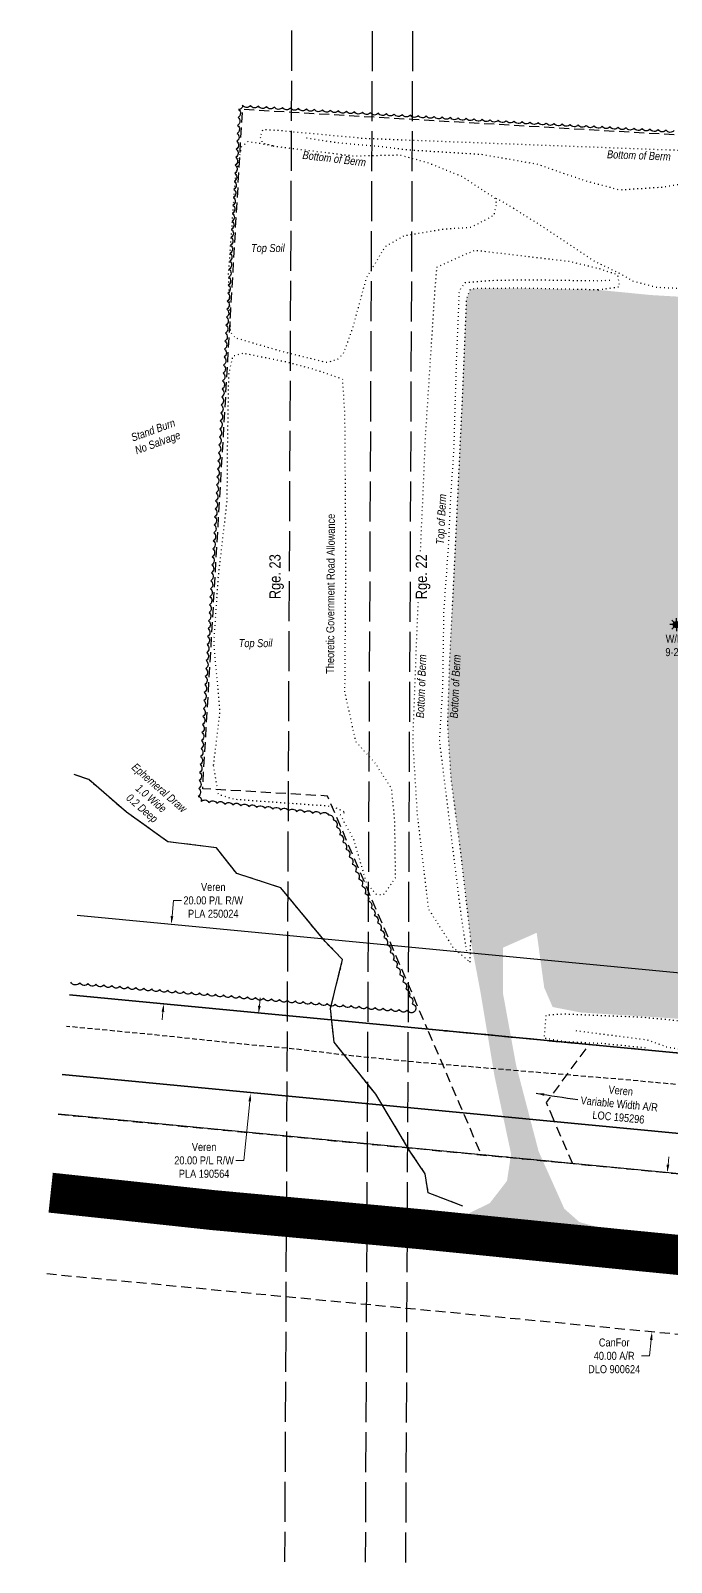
# Model space of a CAD drawing. Extents: x 478537 to 481996, y 6043277 to 6046701.
# Drawn here: x 480008 to 480807, y 6043311 to 6045223 of the extents above; entities that cross this region are included whole.
import ezdxf
from ezdxf.enums import TextEntityAlignment as Align

# ---------------------------------------------------------------- set-up
doc = ezdxf.new("R2010")
doc.units = 0
doc.header["$LTSCALE"] = 5
doc.header["$PDSIZE"] = 0.5
for name, pattern in [('0', [1, 1, 0]), ('foc-ACCESSROAD', [3.75, 2.5, -1.25]), ('foc-TOPO', [1, 0.2, -0.8]), ('foc-TOPO-ephemeral', [6.25, 3.125, -0.625, 0.625, -0.625, 0.625, -0.625]), ('foc-UNSURVEYED', [12.5, 10, -2.5]), ('UG_PIPE', [1.875, 1.25, -0.625])]:
    doc.linetypes.add(name, pattern=pattern)
doc.layers.get('Defpoints').update_dxf_attribs({"color": 9})
for name, color, linetype in [('AS-PIPE-UG', 44, 'UG_PIPE'), ('AS-ROADS', 254, 'Continuous'), ('C-AR', 13, 'foc-ACCESSROAD'), ('C-RW', 13, 'Continuous'), ('C-WS', 13, 'foc-ACCESSROAD'), ('C-WS-S', 8, 'Continuous'), ('D-TXT', 6, 'Continuous'), ('F-AR', 190, 'foc-ACCESSROAD'), ('L-ROAD-T', 7, 'Continuous'), ('L-USEC', 7, 'foc-UNSURVEYED'), ('T-BUSH', 110, '0'), ('T-DRAW', 143, 'foc-TOPO-ephemeral'), ('T-GENERAL', 48, 'foc-TOPO'), ('T-WATER-T', 170, 'Continuous')]:
    doc.layers.add(name, color=color, linetype=linetype)
for name, color, linetype, lineweight in [('C-RW-T', 13, 'Continuous', 9), ('C-WS-T', 13, 'Continuous', 9), ('F-AR-T', 190, 'Continuous', 9), ('T-TEXT', 48, 'Continuous', 18)]:
    doc.layers.add(name, color=color, linetype=linetype, lineweight=lineweight)
doc.styles.add('80CG', font='ARIALN.TTF', dxfattribs={"height": 10})
doc.styles.add('80L', font='ARIALN.TTF', dxfattribs={"height": 10})
doc.styles.add('80LS', font='ARIALNI.TTF', dxfattribs={"height": 10})
doc.styles.add('foc-LtypeFont', font='ARIALN.TTF', dxfattribs={"height": 7.35})
doc.linetypes.add('foc-TOPO-flowdirection-NOLINE', pattern='A,0,[">",foc-LtypeFont,S=0.3,R=0,X=0,Y=-0.945],-20,[">",foc-LtypeFont,S=0.3,R=0,X=0,Y=-0.945],0', length=20)
doc.dimstyles.new('Compass 5 000', dxfattribs={"dimscale": 5, "dimtxt": 9, "dimasz": 2, "dimexe": 0.2, "dimexo": 0.0625, "dimgap": 0.5, "dimtad": 0, "dimtih": 1, "dimtoh": 1, "dimzin": 0, "dimdsep": 46, "dimtxsty": '80CG', "dimcen": 0.1, "dimse1": 1, "dimse2": 1, "dimclrd": 256, "dimclrt": 256, "dimaunit": 1, "dimadec": 4, "dimazin": 0, "dimtfac": 0.06, "dimtofl": 0, "dimtmove": 0, "dimatfit": 1, "dimfxl": 0.2, "dimtolj": 1, "dimtzin": 0, "dimlwd": -1, "dimarcsym": 0})

# ---------------------------------------------------------------- blocks, each defined once
blk = doc.blocks.new('GAS')
h = blk.add_hatch(color=255)
h.dxf.hatch_style = 1
edge = h.paths.add_edge_path()
edge.add_arc((0, 0), 0.9, 0, 360)
for p, q in [((-0.81, 0), (-1.62, 0)), ((-0.57, 0.57), (-1.14, 1.14)), ((0, 0.81), (0, 1.62)), ((0.57, 0.57), (1.14, 1.14)), ((1.62, 0), (0.81, 0)), ((-0.57, -0.57), (-1.14, -1.14)), ((0, -0.81), (0, -1.62)), ((1.14, -1.14), (0.57, -0.57))]:
    blk.add_line(p, q)
blk.add_circle((0, 0), 0.8)
blk = doc.blocks.new('*D399')
at = {"layer": 'C-RW-T', "transparency": 16777216}
for p, q in [((480293.2, 6044005.7), (480294.2, 6044015.6)), ((480281.2, 6043886.3), (480273.7, 6043812.5)), ((480273.7, 6043812.5), (480263.7, 6043812.5))]:
    blk.add_line(p, q, dxfattribs=at)
for points in [[(480291.5, 6044005.8), (480294.8, 6044005.5), (480292.2, 6043995.7)], [(480279.5, 6043886.5), (480282.8, 6043886.2), (480282.2, 6043896.3)]]:
    blk.add_solid(points, dxfattribs=at)
at = {"layer": 'Defpoints', "color": 0, "transparency": 16777216}
for p in [(480073.8, 6044017.7), (480292.2, 6043995.7), (480063.8, 6043918.3)]:
    blk.add_point(p, dxfattribs=at)
at = {"layer": 'C-RW-T', "transparency": 16777216, "insert": (480224.2, 6043812.5), "char_height": 10, "attachment_point": 5, "style": '80CG'}
blk.add_mtext('\\A1;Veren\\P20.00 P/L R/W\\PPLA 190564', dxfattribs=at)
blk = doc.blocks.new('*D400')
at = {"layer": 'Defpoints', "color": 0, "linetype": 'Continuous', "transparency": 16777216}
for p in [(480761.8, 6043801.2), (480742.7, 6043602.2), (480783.2, 6043598.3)]:
    blk.add_point(p, dxfattribs=at)
at = {"layer": 'F-AR-T', "transparency": 16777216}
for p, q in [((480803.2, 6043807.2), (480804.2, 6043817.2)), ((480782.2, 6043588.3), (480780.3, 6043568.4)), ((480780.3, 6043568.4), (480770.3, 6043568.4))]:
    blk.add_line(p, q, dxfattribs=at)
at = {"layer": 'F-AR-T', "linetype": 'Continuous', "transparency": 16777216}
for points in [[(480801.5, 6043807.4), (480804.9, 6043807.1), (480802.3, 6043797.3)], [(480780.6, 6043588.5), (480783.9, 6043588.2), (480783.2, 6043598.3)]]:
    blk.add_solid(points, dxfattribs=at)
at = {"layer": 'F-AR-T', "linetype": 'Continuous', "transparency": 16777216, "insert": (480736, 6043568.4), "char_height": 10, "attachment_point": 5, "style": '80CG'}
blk.add_mtext('\\A1;CanFor\\P40.00 A/R\\PDLO 900624', dxfattribs=at)
blk = doc.blocks.new('*D429')
at = {"layer": 'C-RW-T', "transparency": 16777216}
for p, q in [((480184.2, 6044117.6), (480186.1, 6044137.2)), ((480186.1, 6044137.2), (480196.1, 6044137.2)), ((480172.7, 6043998.2), (480171.8, 6043988.2))]:
    blk.add_line(p, q, dxfattribs=at)
for points in [[(480182.5, 6044117.7), (480185.8, 6044117.4), (480183.2, 6044107.6)], [(480171.1, 6043998.3), (480174.4, 6043998), (480173.7, 6044008.1)]]:
    blk.add_solid(points, dxfattribs=at)
at = {"layer": 'Defpoints', "color": 0, "transparency": 16777216}
for p in [(480183.2, 6044107.6), (480183.7, 6044107.6), (480174.2, 6044008.1)]:
    blk.add_point(p, dxfattribs=at)
at = {"layer": 'C-RW-T', "transparency": 16777216, "insert": (480235.6, 6044137.2), "char_height": 10, "attachment_point": 5, "style": '80CG'}
blk.add_mtext('\\A1;Veren\\P20.00 P/L R/W\\PPLA 250024', dxfattribs=at)

msp = doc.modelspace()

# ---------------------------------------------------------------- hatches: boundary and pattern name
at = {"layer": 'AS-ROADS'}
h = msp.add_hatch(color=256, dxfattribs=at)
h.dxf.hatch_style = 1
h.paths.add_polyline_path([(481349.675, 6044323.603), (481345.67, 6044305.043), (481333.895, 6044296.783), (481301.75, 6044287.303), (481187.885, 6044271.328), (481047.17, 6044252.553), (481039.605, 6044250.073), (481035.72, 6044243.683), (481017.95, 6044054.448), (481007.19, 6044015.878), (480983.18, 6043993.408), (480921.53, 6043987.168), (480858.965, 6043986.638), (480773.64, 6043992.263), (480694.51, 6043997.268), (480659.27, 6044004.048), (480648.71, 6044028.248), (480639.311, 6044096.811), (480597.21, 6044078.203), (480597.185, 6044021.408), (480613.665, 6043931.188), (480641.765, 6043823.613), (480673.78, 6043752.158), (480692.73, 6043735.428), (480719.79, 6043728.203), (480748.435, 6043722.823), (480528.415, 6043742.008), (480549.155, 6043743.773), (480580.725, 6043759.118), (480602.265, 6043786.973), (480607.36, 6043820.528), (480586.62, 6043918.108), (480568.83, 6044024.443), (480556.92, 6044087.323), (480544.06, 6044198.033), (480532.25, 6044288.853), (480527.89, 6044356.688), (480530.38, 6044436.113), (480537.165, 6044570.568), (480545.73, 6044751.913), (480551.59, 6044889.033), (480556.29, 6044900.328), (480564.505, 6044901.408), (480620.135, 6044901.758), (480715.86, 6044899.753), (480781.115, 6044893.328), (480894.215, 6044886.658), (481015.98, 6044880.553), (481141.43, 6044874.273), (481280.39, 6044869.043), (481353.965, 6044866.598), (481369.03, 6044862.108), (481373.775, 6044849.178), (481373.4, 6044794.818), (481366.84, 6044680.048), (481359.095, 6044524.983), (481351.22, 6044336.018)])

# ---------------------------------------------------------------- linework, layer by layer
at = {"layer": 'AS-PIPE-UG', "flags": 128}
msp.add_lwpolyline([(481119.91, 6044054.58), (481119.905, 6044052.58), (481114.88, 6043985.25), (481115.445, 6043932.925), (481112.92, 6043899.76), (481099.545, 6043889.815), (481072.785, 6043889.33), (481011.035, 6043893.465), (480982.58, 6043895.265), (480937.915, 6043897.065), (480874.16, 6043901.615), (480790.47, 6043909.455), (480748.255, 6043913.34), (480491.98, 6043934.82), (480403.12, 6043943.635), (480339.445, 6043951.37), (480272.87, 6043957.65), (480161.735, 6043969.36), (480052.572, 6043979.877)], dxfattribs=at)
at = {"layer": 'AS-ROADS', "const_width": 49.974, "flags": 128}
msp.add_lwpolyline([(481971.016, 6043619.127), (481934.415, 6043620.865), (481897.735, 6043622.67), (481861.44, 6043624.515), (481825.81, 6043626.405), (481790.975, 6043628.655), (481756.455, 6043631.045), (481722.255, 6043633.345), (481688.475, 6043635.44), (481655.05, 6043637.37), (481621.925, 6043639.12), (481589.125, 6043640.82), (481556.665, 6043642.475), (481524.625, 6043644.18), (481493.949, 6043639.862), (481469.105, 6043641.49), (481246.37, 6043657.845), (480999.36, 6043676.51), (480745.75, 6043701.395), (480496.515, 6043726.44), (480235.95, 6043750.405), (480032.67, 6043772.242)], dxfattribs=at)
at = {"layer": 'C-AR', "flags": 128}
msp.add_lwpolyline([(480656.785, 6043871.697), (480683.797, 6043808.635), (480570.322, 6043819.511), (480543.079, 6043883.092), (480502.996, 6043976.573), (480704.419, 6043957.266), (480651.182, 6043884.727), (480656.785, 6043871.697)], close=True, dxfattribs=at)
at = {"layer": 'C-RW'}
for points in [[(480046.823, 6043919.892), (480995.574, 6043828.953), (481086.639, 6043820.224), (481586.953, 6044227.228), (481634.258, 6044169.078), (481139.593, 6043766.67), (480990.806, 6043779.207), (480042.054, 6043870.147)], [(480056.359, 6044019.384), (481005.11, 6043928.445), (481104.745, 6043918.895), (481100.496, 6043818.896), (480995.574, 6043828.953), (480046.823, 6043919.892)]]:
    msp.add_lwpolyline(points, dxfattribs=at)
at = {"layer": 'C-RW', "flags": 128}
msp.add_lwpolyline([(480065.895, 6044118.876), (481010.082, 6044028.374), (481005.195, 6043928.437), (480056.359, 6044019.384)], dxfattribs=at)
at = {"layer": 'C-WS', "flags": 128}
msp.add_lwpolyline([(481781.331, 6044385.542), (481743.049, 6043736.713), (481098.371, 6043768.897), (481104.745, 6043918.895), (480502.994, 6043976.573), (480478.79, 6044033.036), (480378.252, 6044267.566), (480329.078, 6044270.452), (480222.402, 6044276.719), (480272.245, 6045125.365), (480332.974, 6045121.797), (480483.733, 6045112.945), (481495.295, 6045053.529), (481457.188, 6044404.725), (481781.331, 6044385.542)], close=True, dxfattribs=at)
at = {"layer": 'F-AR', "flags": 128}
for points in [[(480042.054, 6043870.147), (480990.806, 6043779.207), (481102.275, 6043768.523), (481743.049, 6043736.713), (481977.161, 6043722.703)], [(481965.323, 6043523.157), (481736.53, 6043536.832), (481087.262, 6043568.218), (480971.733, 6043580.224), (480022.981, 6043671.164)]]:
    msp.add_lwpolyline(points, dxfattribs=at)
at = {"layer": 'L-USEC'}
for p, q in [((480333.441, 6045223.493), (480324.689, 6043311.217)), ((480434.024, 6045223.033), (480425.272, 6043310.757)), ((480484.34, 6045222.802), (480475.587, 6043310.527))]:
    msp.add_line(p, q, dxfattribs=at)
at = {"layer": 'T-BUSH', "linetype": 'Continuous', "flags": 128}
msp.add_lwpolyline([(480810.83, 6045098.737, -0.52056705), (480800.852, 6045099.323, -0.52056705), (480790.875, 6045099.909, -0.52056705), (480780.897, 6045100.496, -0.52056705), (480770.92, 6045101.082, -0.52056705), (480760.942, 6045101.668, -0.52056705), (480750.965, 6045102.254, -0.52056705), (480740.987, 6045102.84, -0.52056705), (480731.009, 6045103.426, -0.52056705), (480721.032, 6045104.012, -0.52056705), (480711.054, 6045104.598, -0.52056705), (480701.077, 6045105.184, -0.52056705), (480691.099, 6045105.77, -0.52056705), (480681.122, 6045106.356, -0.52056705), (480671.144, 6045106.942, -0.52056705), (480661.167, 6045107.528, -0.52056705), (480651.189, 6045108.114, -0.52056705), (480641.211, 6045108.7, -0.52056705), (480631.234, 6045109.286, -0.52056705), (480621.256, 6045109.872, -0.52056705), (480611.279, 6045110.458, -0.52056705), (480601.301, 6045111.044, -0.52056705), (480591.324, 6045111.63, -0.52056705), (480581.346, 6045112.216, -0.52056705), (480571.369, 6045112.802, -0.52056705), (480561.391, 6045113.388, -0.52056705), (480551.413, 6045113.974, -0.52056705), (480541.436, 6045114.56, -0.52056705), (480531.458, 6045115.146, -0.52056705), (480521.481, 6045115.732, -0.52056705), (480511.503, 6045116.318, -0.52056705), (480501.526, 6045116.904, -0.52056705), (480491.548, 6045117.49, -0.52056705), (480481.571, 6045118.077, -0.52056705), (480471.593, 6045118.663, -0.52056705), (480461.615, 6045119.249, -0.52056705), (480451.638, 6045119.835, -0.52056705), (480441.66, 6045120.421, -0.52056705), (480431.683, 6045121.007, -0.52056705), (480421.705, 6045121.593, -0.52056705), (480411.728, 6045122.179, -0.52056705), (480401.75, 6045122.765, -0.52056705), (480391.773, 6045123.351, -0.52056705), (480381.795, 6045123.937, -0.52056705), (480371.818, 6045124.523, -0.52056705), (480361.84, 6045125.109, -0.52056705), (480351.862, 6045125.695, -0.52056705), (480341.885, 6045126.281, -0.52056705), (480331.907, 6045126.867, -0.52056705), (480321.93, 6045127.453, -0.52056705), (480311.952, 6045128.039, -0.52056705), (480301.975, 6045128.625, -0.52056705), (480291.997, 6045129.211, -0.52056705), (480282.02, 6045129.797, -0.52056705), (480272.042, 6045130.383, -0.52056705), (480267.227, 6045125.162, -0.52056705), (480266.641, 6045115.185, -0.52056705), (480266.055, 6045105.207, -0.52056705), (480265.469, 6045095.23, -0.52056705), (480264.883, 6045085.252, -0.52056705), (480264.297, 6045075.275, -0.52056705), (480263.711, 6045065.297, -0.52056705), (480263.125, 6045055.319, -0.52056705), (480262.539, 6045045.342, -0.52056705), (480261.953, 6045035.364, -0.52056705), (480261.367, 6045025.387, -0.52056705), (480260.781, 6045015.409, -0.52056705), (480260.195, 6045005.432, -0.52056705), (480259.609, 6044995.454, -0.52056705), (480259.023, 6044985.477, -0.52056705), (480258.437, 6044975.499, -0.52056705), (480257.851, 6044965.521, -0.52056705), (480257.265, 6044955.544, -0.52056705), (480256.679, 6044945.566, -0.52056705), (480256.093, 6044935.589, -0.52056705), (480255.507, 6044925.611, -0.52056705), (480254.921, 6044915.634, -0.52056705), (480254.335, 6044905.656, -0.52056705), (480253.749, 6044895.679, -0.52056705), (480253.163, 6044885.701, -0.52056705), (480252.577, 6044875.723, -0.52056705), (480251.991, 6044865.746, -0.52056705), (480251.405, 6044855.768, -0.52056705), (480250.819, 6044845.791, -0.52056705), (480250.233, 6044835.813, -0.52056705), (480249.647, 6044825.836, -0.52056705), (480249.061, 6044815.858, -0.52056705), (480248.475, 6044805.881, -0.52056705), (480247.889, 6044795.903, -0.52056705), (480247.303, 6044785.925, -0.52056705), (480246.717, 6044775.948, -0.52056705), (480246.131, 6044765.97, -0.52056705), (480245.545, 6044755.993, -0.52056705), (480244.959, 6044746.015, -0.52056705), (480244.373, 6044736.038, -0.52056705), (480243.787, 6044726.06, -0.52056705), (480243.201, 6044716.083, -0.52056705), (480242.615, 6044706.105, -0.52056705), (480242.029, 6044696.127, -0.52056705), (480241.443, 6044686.15, -0.52056705), (480240.857, 6044676.172, -0.52056705), (480240.271, 6044666.195, -0.52056705), (480239.685, 6044656.217, -0.52056705), (480239.099, 6044646.24, -0.52056705), (480238.513, 6044636.262, -0.52056705), (480237.927, 6044626.285, -0.52056705), (480237.341, 6044616.307, -0.52056705), (480236.755, 6044606.329, -0.52056705), (480236.169, 6044596.352, -0.52056705), (480235.583, 6044586.374, -0.52056705), (480234.997, 6044576.397, -0.52056705), (480234.411, 6044566.419, -0.52056705), (480233.825, 6044556.442, -0.52056705), (480233.239, 6044546.464, -0.52056705), (480232.653, 6044536.487, -0.52056705), (480232.067, 6044526.509, -0.52056705), (480231.481, 6044516.532, -0.52056705), (480230.895, 6044506.554, -0.52056705), (480230.309, 6044496.576, -0.52056705), (480229.723, 6044486.599, -0.52056705), (480229.137, 6044476.621, -0.52056705), (480228.551, 6044466.644, -0.52056705), (480227.965, 6044456.666, -0.52056705), (480227.379, 6044446.689, -0.52056705), (480226.793, 6044436.711, -0.52056705), (480226.207, 6044426.734, -0.52056705), (480225.621, 6044416.756, -0.52056705), (480225.035, 6044406.778, -0.52056705), (480224.448, 6044396.801, -0.52056705), (480223.862, 6044386.823, -0.52056705), (480223.276, 6044376.846, -0.52056705), (480222.69, 6044366.868, -0.52056705), (480222.104, 6044356.891, -0.52056705), (480221.518, 6044346.913, -0.52056705), (480220.932, 6044336.936, -0.52056705), (480220.346, 6044326.958, -0.52056705), (480219.76, 6044316.98, -0.52056705), (480219.174, 6044307.003, -0.52056705), (480218.588, 6044297.025, -0.52056705), (480218.002, 6044287.048, -0.52056705), (480217.416, 6044277.07, -0.52056705), (480216.83, 6044267.093, -0.52056705), (480220.321, 6044260.58, -0.52056705), (480230.263, 6044259.549, -0.52056705), (480240.204, 6044258.518, -0.52056705), (480250.146, 6044257.486, -0.52056705), (480260.087, 6044256.455, -0.52056705), (480270.029, 6044255.424, -0.52056705), (480279.97, 6044254.393, -0.52056705), (480289.911, 6044253.362, -0.52056705), (480299.853, 6044252.331, -0.52056705), (480309.794, 6044251.3, -0.52056705), (480319.736, 6044250.268, -0.52056705), (480329.677, 6044249.237, -0.52056705), (480339.618, 6044248.206, -0.52056705), (480349.56, 6044247.175, -0.52056705), (480359.501, 6044246.144, -0.52056705), (480369.443, 6044245.113, -0.52056705), (480379.384, 6044244.082, -0.52056705), (480385.46, 6044237.801, -0.52056705), (480389.394, 6044228.614, -0.52056705), (480393.329, 6044219.426, -0.52056705), (480397.264, 6044210.238, -0.52056705), (480401.198, 6044201.05, -0.52056705), (480405.133, 6044191.863, -0.52056705), (480409.067, 6044182.675, -0.52056705), (480413.002, 6044173.487, -0.52056705), (480416.937, 6044164.3, -0.52056705), (480420.871, 6044155.112, -0.52056705), (480424.806, 6044145.924, -0.52056705), (480428.74, 6044136.736, -0.52056705), (480432.675, 6044127.549, -0.52056705), (480436.609, 6044118.361, -0.52056705), (480440.544, 6044109.173, -0.52056705), (480444.479, 6044099.986, -0.52056705), (480448.413, 6044090.798, -0.52056705), (480452.348, 6044081.61, -0.52056705), (480456.282, 6044072.423, -0.52056705), (480460.217, 6044063.235, -0.52056705), (480464.151, 6044054.047, -0.52056705), (480468.086, 6044044.859, -0.52056705), (480472.021, 6044035.672, -0.52056705), (480475.955, 6044026.484, -0.52056705), (480479.89, 6044017.296, -0.52056705), (480483.824, 6044008.109, -0.52056705), (480487.471, 6043999.128, -0.52056705), (480477.511, 6043999.962, -0.52056705), (480467.551, 6044000.795, -0.52056705), (480457.591, 6044001.628, -0.52056705), (480447.631, 6044002.461, -0.52056705), (480437.672, 6044003.295, -0.52056705), (480427.712, 6044004.128, -0.52056705), (480417.752, 6044004.961, -0.52056705), (480407.792, 6044005.794, -0.52056705), (480397.832, 6044006.628, -0.52056705), (480387.872, 6044007.461, -0.52056705), (480377.912, 6044008.294, -0.52056705), (480367.952, 6044009.127, -0.52056705), (480357.992, 6044009.961, -0.52056705), (480348.032, 6044010.794, -0.52056705), (480338.072, 6044011.627, -0.52056705), (480328.112, 6044012.461, -0.52056705), (480318.152, 6044013.294, -0.52056705), (480308.192, 6044014.127, -0.52056705), (480298.232, 6044014.96, -0.52056705), (480288.272, 6044015.794, -0.52056705), (480278.312, 6044016.627, -0.52056705), (480268.352, 6044017.46, -0.52056705), (480258.392, 6044018.293, -0.52056705), (480248.432, 6044019.127, -0.52056705), (480238.472, 6044019.96, -0.52056705), (480228.513, 6044020.793, -0.52056705), (480218.553, 6044021.626, -0.52056705), (480208.593, 6044022.46, -0.52056705), (480198.633, 6044023.293, -0.52056705), (480188.673, 6044024.126, -0.52056705), (480178.713, 6044024.959, -0.52056705), (480168.753, 6044025.793, -0.52056705), (480158.793, 6044026.626, -0.52056705), (480148.833, 6044027.459, -0.52056705), (480138.873, 6044028.293, -0.52056705), (480128.913, 6044029.126, -0.52056705), (480118.953, 6044029.959, -0.52056705), (480108.993, 6044030.792, -0.52056705), (480099.033, 6044031.626, -0.52056705), (480089.073, 6044032.459, -0.52056705), (480079.113, 6044033.292, -0.52056705), (480069.153, 6044034.125, -0.52056705), (480057.826, 6044035.073, -0.52056705)], format="xyb", dxfattribs=at)
at = {"layer": 'T-DRAW', "linetype": 'foc-TOPO-flowdirection-NOLINE', "flags": 128}
msp.add_lwpolyline([(480547.09, 6043755.395), (480503.91, 6043772.14), (480500.19, 6043795.96), (480481.87, 6043822.685), (480438.54, 6043895.095), (480386.465, 6043960.095), (480381.9, 6044002.09), (480397.125, 6044063.33), (480375.1, 6044086.125), (480319.815, 6044153.025), (480264.88, 6044170.87), (480239.545, 6044202.97), (480178.825, 6044210.555), (480127.24, 6044247.335), (480080.425, 6044288.035), (480062.179, 6044294.477)], dxfattribs=at)
at = {"layer": 'T-DRAW', "flags": 128}
msp.add_lwpolyline([(480547.09, 6043755.395), (480503.91, 6043772.14), (480500.19, 6043795.96), (480481.87, 6043822.685), (480438.54, 6043895.095), (480386.465, 6043960.095), (480381.9, 6044002.09), (480397.125, 6044063.33), (480375.1, 6044086.125), (480319.815, 6044153.025), (480264.88, 6044170.87), (480239.545, 6044202.97), (480178.825, 6044210.555), (480127.24, 6044247.335), (480080.425, 6044288.035), (480062.179, 6044294.477)], dxfattribs=at)
at = {"layer": 'T-GENERAL', "flags": 128}
for points in [[(480310.175, 6045079.464), (480297.575, 6045082.649), (480294.24, 6045091.099), (480297.65, 6045100.164), (480316.37, 6045099.114), (480423.925, 6045089.074), (480523.68, 6045085.239), (480628.44, 6045081.269), (480857.88, 6045072.694), (480979.395, 6045064.309), (481162.675, 6045056.609), (481374.58, 6045046.049), (481448.925, 6045041.074), (481460.775, 6045035.104), (481471.365, 6045018.669), (481470.72, 6044958.209), (481471.505, 6044822.519), (481457.885, 6044588.759), (481453.05, 6044515.529), (481452.465, 6044398.429)], [(481430.15, 6044411.034), (481426.01, 6044504.439), (481430.98, 6044610.794), (481450.525, 6044812.114), (481452.32, 6044852.419), (481455.245, 6044965.314), (481441.785, 6045006.569), (481424.27, 6045024.924), (481375.52, 6045031.109), (481157.91, 6045042.624), (480999.62, 6045048.164), (480896.28, 6045044.169), (480795.66, 6045027.734), (480742.995, 6045024.294), (480701.43, 6045035.289), (480639.86, 6045056.579), (480570.645, 6045068.644), (480477.625, 6045074.394), (480448.155, 6045078.104), (480389.295, 6045083.439), (480351.145, 6045089.324)], [(480775.295, 6043952.859), (480722.525, 6043958.284), (480675.35, 6043960.569), (480648.63, 6043965.019), (480651.135, 6043994.089), (480673.525, 6043995.584), (480770.75, 6043991.589), (480827.96, 6043986.074), (480902.455, 6043984.459), (480987.78, 6043992.399), (481009.08, 6044014.729), (481020.46, 6044056.129), (481033.185, 6044194.919), (481037.845, 6044244.024), (481043.875, 6044251.284), (481098.53, 6044258.499), (481242.2, 6044276.724), (481343.515, 6044294.399), (481351.75, 6044317.944), (481355.58, 6044407.274), (481360.77, 6044533.344), (481367.04, 6044615.799), (481375.325, 6044659.779), (481383.08, 6044859.899), (481367.15, 6044878.769), (481345.165, 6044879.884), (481124.165, 6044886.394), (480788.665, 6044902.739), (480759.335, 6044910.599), (480746.52, 6044918.314), (480710.885, 6044935.719), (480647.23, 6044978.319), (480600.605, 6045007.564), (480586.515, 6045015.089)], [(480715.88, 6044899.769), (480722.175, 6044900.629), (480743.03, 6044903.869), (480740.42, 6044918.354), (480718.89, 6044925.544), (480681.45, 6044934.859), (480561.705, 6044949.004), (480514.48, 6044927.999), (480511.925, 6044898.024), (480500.325, 6044719.104), (480489.155, 6044463.439), (480484.44, 6044336.434), (480490.105, 6044244.234), (480504.065, 6044126.819), (480534.69, 6044078.809), (480556.225, 6044059.719), (480556.775, 6044074.119), (480556.94, 6044087.339)], [(480551.96, 6044073.719), (480545.235, 6044117.639), (480532.15, 6044223.564), (480518.19, 6044336.769), (480522.215, 6044404.614), (480523.57, 6044498.444), (480529.35, 6044580.034), (480532.065, 6044640.084), (480535.95, 6044697.104), (480539.375, 6044811.049), (480542.82, 6044898.464), (480550.075, 6044908.999), (480582.055, 6044911.579), (480626.12, 6044912.484), (480714.26, 6044911.204), (480732.3, 6044911.929)], [(480715.86, 6044899.753), (480620.135, 6044901.758), (480564.505, 6044901.408), (480556.29, 6044900.328), (480551.59, 6044889.033), (480545.73, 6044751.913), (480537.165, 6044570.568), (480530.38, 6044436.113), (480527.89, 6044356.688), (480532.25, 6044288.853), (480544.06, 6044198.033), (480556.92, 6044087.323)], [(480688.125, 6043974.579), (480777.17, 6043963.234), (480801.935, 6043954.154), (480885.81, 6043942.144), (480937.89, 6043936.679), (480995.005, 6043929.874), (481044.22, 6043931.919), (481060.505, 6043938.209), (481080.61, 6043968.544), (481091.995, 6044044.679), (481102.68, 6044132.579), (481106.605, 6044166.534), (481137.91, 6044171.939), (481151.85, 6044176.699), (481241.325, 6044183.389), (481354.125, 6044202.519), (481390.56, 6044211.859), (481410.995, 6044223.359), (481435.625, 6044279.884), (481439.435, 6044320.394), (481438.3, 6044376.384)]]:
    msp.add_lwpolyline(points, dxfattribs=at)
for points in [[(480310.175, 6045079.464), (480364.495, 6045072.754), (480411.45, 6045067.069), (480468.515, 6045068.284), (480502.43, 6045059.054), (480545.425, 6045041.684), (480575.53, 6045021.994), (480586.515, 6045015.089), (480589.1, 6045007.809), (480585.785, 6044992.619), (480557.055, 6044977.679), (480523.21, 6044975.294), (480473.56, 6044966.999), (480450.205, 6044953.804), (480426.435, 6044914.259), (480409.81, 6044853.359), (480398.31, 6044821.024), (480391.3, 6044813.184), (480378.12, 6044808.719), (480324.27, 6044821.854), (480263.26, 6044839.604), (480257.325, 6044846.759), (480254.745, 6044919.754), (480259.25, 6044982.069), (480262.815, 6045036.034), (480270.895, 6045078.374), (480278.625, 6045084.859), (480290.415, 6045083.589), (480304.065, 6045080.909)], [(480235.62, 6044305.804), (480241.75, 6044269.914), (480261.57, 6044263.689), (480326.275, 6044259.034), (480376.99, 6044255.564), (480387.98, 6044253.409), (480400.655, 6044247.489), (480394.165, 6044243.959), (480410.685, 6044213.584), (480426.445, 6044159.624), (480438.965, 6044144.939), (480447.88, 6044144.104), (480463.22, 6044165.594), (480462.16, 6044235.779), (480458.46, 6044276.274), (480438.06, 6044308.324), (480413.52, 6044335.719), (480399.96, 6044397.309), (480401.215, 6044565.939), (480399.945, 6044745.149), (480397.09, 6044788.304), (480359.155, 6044801.019), (480327.63, 6044809.349), (480272.92, 6044820.449), (480259.665, 6044816.764), (480254.65, 6044793.549), (480253.125, 6044705.329), (480252.625, 6044636.789), (480241.655, 6044541.884), (480236.045, 6044458.434), (480243.73, 6044373.059)]]:
    msp.add_lwpolyline(points, close=True, dxfattribs=at)

# ---------------------------------------------------------------- block references
at = {"layer": 'C-WS-S', "xscale": 4.997373850000013, "yscale": 4.997373850000013, "zscale": 4.997373850000013}
msp.add_blockref('GAS', (480813.787, 6044481.663), dxfattribs=at)

# ---------------------------------------------------------------- texts
at = {"layer": 'C-WS-T', "insert": (480799.66, 6044469.01), "char_height": 9.99475, "attachment_point": 1, "style": '80L'}
msp.add_mtext_dynamic_manual_height_columns('\\pi0.66357;W/H \\P\\pi0.27837;9-27', width=22.46882, gutter_width=49.974, heights=[0], dxfattribs=at)
at = {"layer": 'D-TXT', "color": 3, "insert": (480305.609, 6044513.415), "char_height": 14, "attachment_point": 1, "rotation": 90, "style": '80L'}
msp.add_mtext_dynamic_manual_height_columns('Rge. 23', width=55.54791, gutter_width=47.5, heights=[0], dxfattribs=at)
at = {"layer": 'L-ROAD-T', "style": '80L'}
msp.add_text('Theoretic Government Road Allowance', height=9.99475, rotation=89.697783, dxfattribs=at).set_placement((480381.923, 6044520.188), align=Align.MIDDLE_CENTER)
at = {"layer": 'T-TEXT', "char_height": 9.99475, "attachment_point": 1, "style": '80LS'}
for s, insert, rotation in [('Bottom of Berm', (480347.788, 6045073.358), 353.096608), ('Bottom of Berm', (480727.329, 6045074.173), 357.859646), ('Top of Berm', (480513.661, 6044582.12), 87.411288), ('Bottom of Berm', (480488.663, 6044365.172), 87.873898), ('Bottom of Berm', (480530.752, 6044364.944), 87.295906)]:
    msp.add_mtext_dynamic_manual_height_columns(s, width=90.69974, gutter_width=49.974, heights=[0], dxfattribs=dict(at, insert=insert, rotation=rotation))
for insert in [(480257.964, 6044956.998), (480242.604, 6044463.546)]:
    msp.add_mtext_dynamic_manual_height_columns('\\pi24.81837;Top Soil', width=90.69974, gutter_width=49.974, heights=[0], dxfattribs=dict(at, insert=insert))
at = {"layer": 'T-TEXT', "insert": (480158.766, 6044729.385), "char_height": 9.9947, "width": 59.00487, "attachment_point": 2, "rotation": 20, "style": '80LS'}
msp.add_mtext('Stand Burn\\PNo Salvage', dxfattribs=at)
at = {"layer": 'T-WATER-T', "insert": (480139.153, 6044309.91), "char_height": 9.99475, "attachment_point": 1, "rotation": 318.996974, "style": '80L'}
msp.add_mtext_dynamic_manual_height_columns('\\pi0.32609;{\\fArial Narrow|b0|i1|c0|p34;Ephemeral Draw\\P\\pi21.38937;1.0 Wide\\P\\pi20.28491;0.2 Deep}', width=85.98251, gutter_width=250, heights=[0], dxfattribs=at)

# ---------------------------------------------------------------- dimensions: what is measured, and where the dimension line sits
at = {"layer": 'C-RW-T'}
for base, p1, p2, angle, text, picture, middle in [((480183.224, 6044107.629), (480174.152, 6044008.093), (480183.688, 6044107.585), 84.524835, 'Veren\\P20.00 P/L R/W\\PPLA 250024', '*D429', (480235.594, 6044137.168)), ((480292.174, 6043995.715), (480063.814, 6043918.264), (480073.831, 6044017.709), 84.247943, 'Veren\\P20.00 P/L R/W\\PPLA 190564', '*D399', (480224.174, 6043812.453))]:
    dim = msp.add_linear_dim(base=base, p1=p1, p2=p2, angle=angle, text=text, dimstyle='Compass 5 000', dxfattribs=at)
    dim.commit()
    dim.dimension.update_dxf_attribs({"geometry": picture, "text_midpoint": middle, "dimtype": 161})
at = {"layer": 'F-AR-T', "color": 3, "linetype": 'Continuous'}
dim = msp.add_linear_dim(base=(480783.181, 6043598.297), p1=(480761.801, 6043801.158), p2=(480742.729, 6043602.175), angle=264.52483, text='CanFor\\P40.00 A/R\\PDLO 900624', dimstyle='Compass 5 000', dxfattribs=at)
dim.commit()
dim.dimension.update_dxf_attribs({"geometry": '*D400', "text_midpoint": (480736.047, 6043568.415), "dimtype": 161})

# ---------------------------------------------------------------- next in the draw order: texts
at = {"layer": 'C-RW-T', "insert": (480696.234, 6043909.295), "char_height": 9.99475, "attachment_point": 1, "rotation": 354.52483, "style": '80L', "bg_fill": 3, "box_fill_scale": 1, "bg_fill_color": 256, "bg_fill_transparency": 0}
msp.add_mtext_dynamic_manual_height_columns('\\pi33.48738;Veren\\P\\pi0.07724;Variable Width A/R\\P\\pi16.54881;LOC 195296', width=96.66585, gutter_width=250, heights=[0], dxfattribs=at)
at = {"layer": 'D-TXT', "color": 3, "insert": (480488.369, 6044513.387), "char_height": 14, "attachment_point": 1, "rotation": 90, "style": '80L', "bg_fill": 3, "box_fill_scale": 1.1, "bg_fill_color": 256, "bg_fill_transparency": 0}
msp.add_mtext_dynamic_manual_height_columns('Rge. 22', width=55.46196, gutter_width=47.5, heights=[0], dxfattribs=at)

# ---------------------------------------------------------------- next in the draw order: leaders
at = {"layer": 'C-RW-T', "path_type": 1}
msp.add_leader([(480638.776, 6043896.362), (480690.711, 6043888.411)], dimstyle='Compass 5 000', override={"dimgap": 0.5, "dimtad": 0}, dxfattribs=at)

doc.saveas('drawing.dxf')
